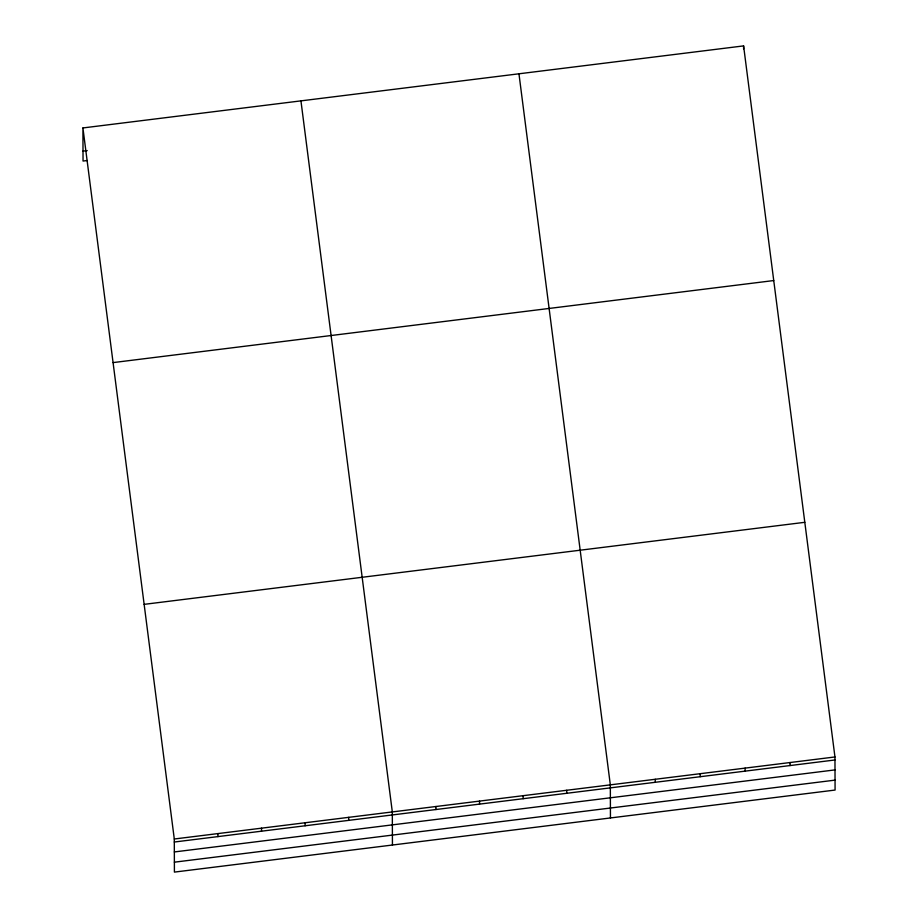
<?xml version="1.0" encoding="UTF-8"?>
<svg xmlns="http://www.w3.org/2000/svg" width="918" height="918" viewBox="0 0 918 918"><rect width="100%" height="100%" fill="white"/><g stroke="black" fill="none" stroke-linecap="round" stroke-linejoin="round"><path stroke-width="1.38" d="M82.918 127.946L743.591 45.9L834.955 756.96L835.082 790.054L174.409 872.1L174.294 839.006L82.918 127.946L83.045 161.04L87.256 160.524M83.01 151.114L87.221 150.598M113.075 362.599L773.736 280.552M144.149 604.354L804.811 522.308M174.294 839.006L834.955 756.96M174.305 842.024L834.967 759.978M174.34 851.95L835.001 769.904M174.374 862.174L835.036 780.128M518.957 73.796L610.332 784.856L610.447 817.949M300.943 100.877L392.319 811.925L392.434 845.019M790.031 762.537L790.042 765.555M743.591 45.9L743.603 48.918M745.106 768.114L745.118 771.131M700.182 773.69L700.193 776.708M655.257 779.267L655.268 782.285M566.727 790.272L566.739 793.29M523.122 795.688L523.134 798.694M479.529 801.093L479.529 804.111M435.924 806.509L435.935 809.527M348.714 817.341L348.725 820.359M305.109 822.757L305.12 825.775M261.504 828.174L261.515 831.192M217.899 833.59L217.91 836.608"/></g></svg>
